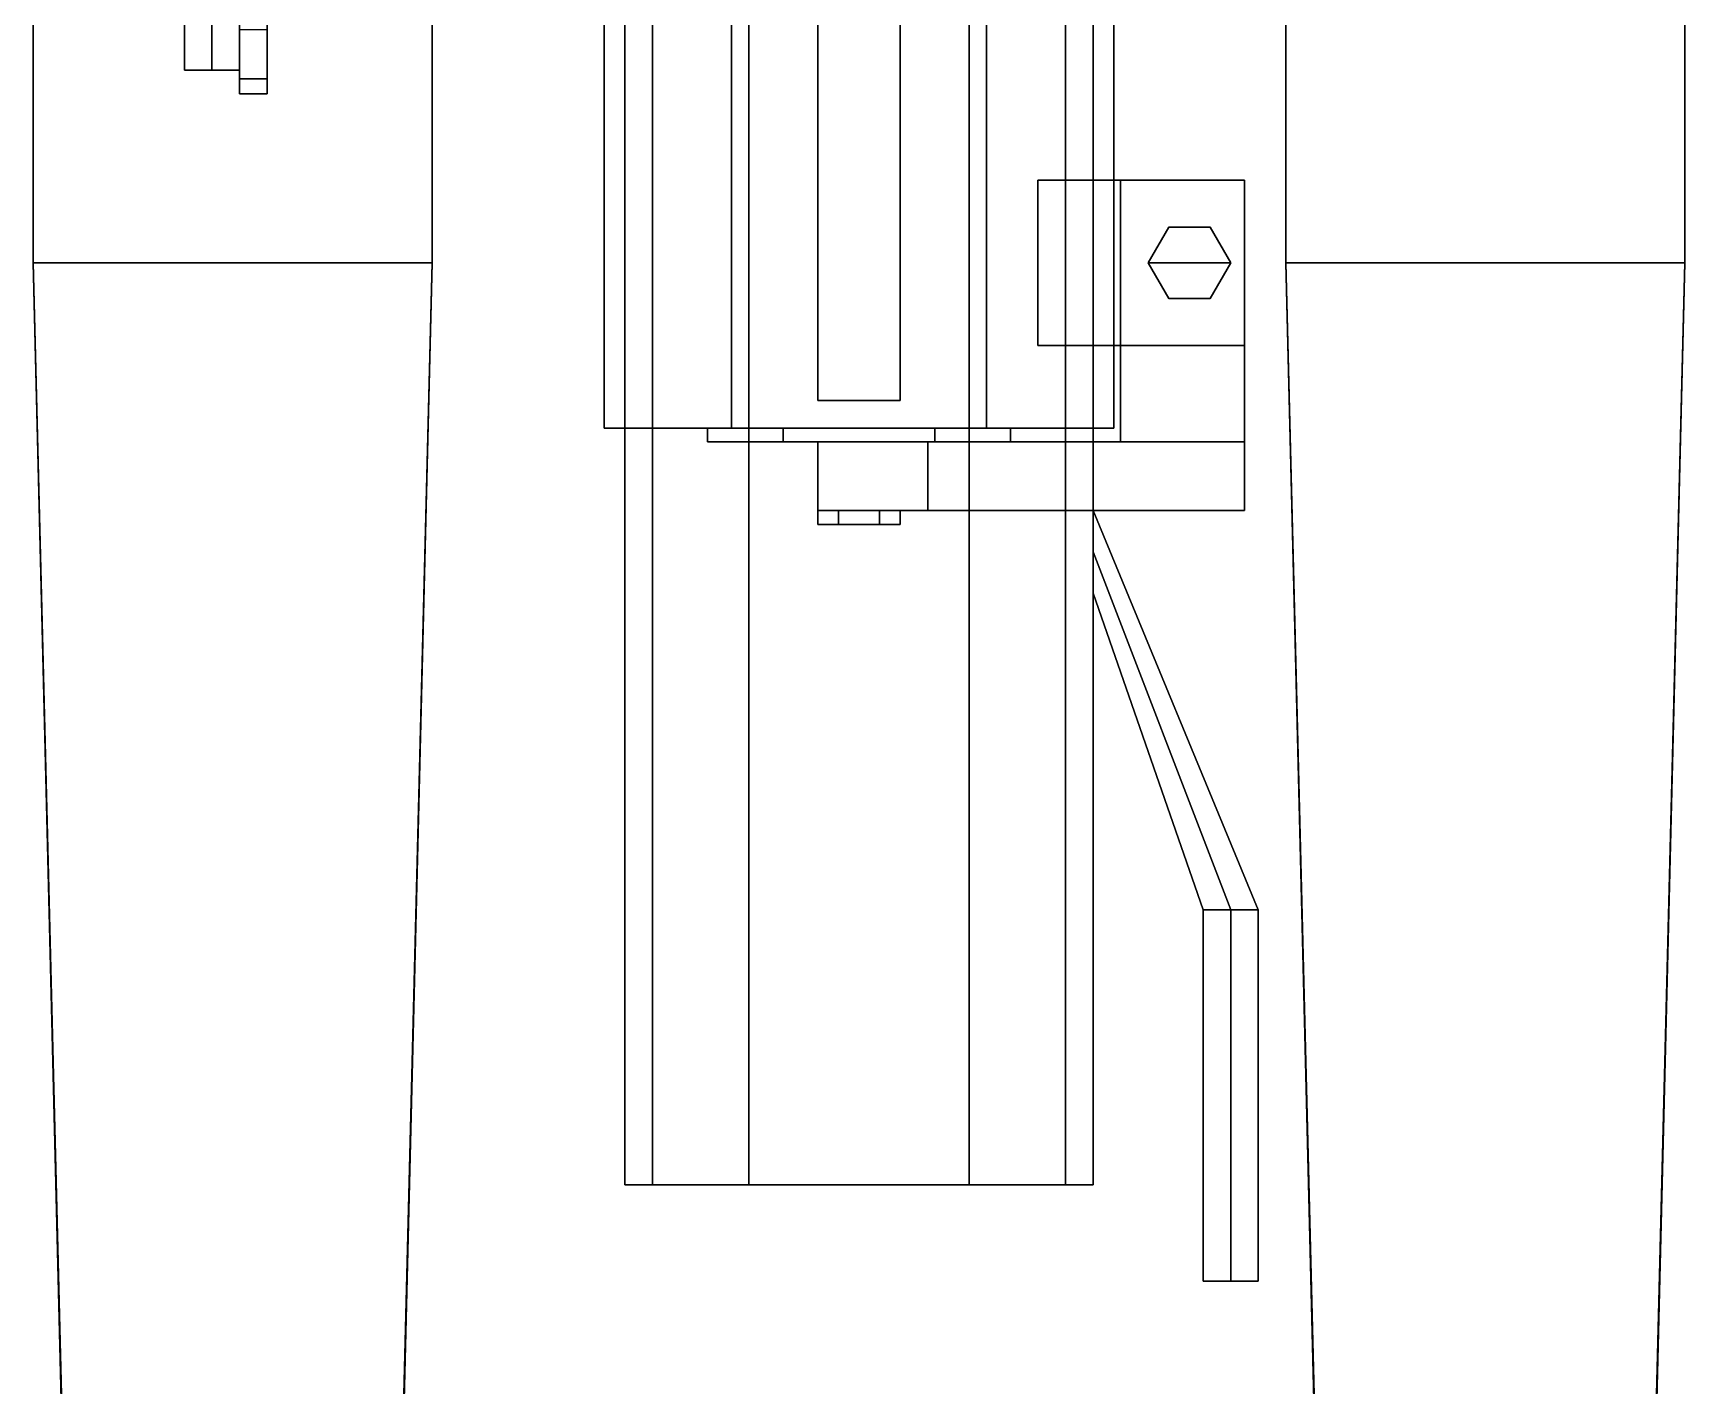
# Model space of a CAD drawing. Extents: x -1.26 to 1.26, y -4.74 to 2.87.
# Drawn here: x -0.6 to 0.6, y -1.776 to -0.793 of the extents above; entities that cross this region are included whole.
import ezdxf

# ---------------------------------------------------------------- set-up
doc = ezdxf.new("R2010")
doc.units = 0
for name, color, linetype in [('GUN', 1, 'CONTINUOUS'), ('SLEEVE', 5, 'CONTINUOUS'), ('SUPPORTS', 5, 'CONTINUOUS'), ('TURRET', 3, 'CONTINUOUS')]:
    doc.layers.add(name, color=color, linetype=linetype)

msp = doc.modelspace()

# ---------------------------------------------------------------- linework, layer by layer
at = {"layer": 'GUN'}
for points in [[(-0.0925, -0.58, 1.7702), (-0.185, -0.58, 1.61), (-0.185, -1.08, 1.61), (-0.0925, -1.08, 1.7702)], [(-0.185, -0.58, 1.61), (-0.0925, -0.58, 1.4498), (-0.0925, -1.08, 1.4498), (-0.185, -1.08, 1.61)], [(0.0925, -0.58, 1.7702), (-0.0925, -0.58, 1.7702), (-0.0925, -1.08, 1.7702), (0.0925, -1.08, 1.7702)], [(-0.0925, -0.58, 1.4498), (0.0925, -0.58, 1.4498), (0.0925, -1.08, 1.4498), (-0.0925, -1.08, 1.4498)], [(0.185, -0.58, 1.61), (0.0925, -0.58, 1.7702), (0.0925, -1.08, 1.7702), (0.185, -1.08, 1.61)], [(0.0925, -0.58, 1.4498), (0.185, -0.58, 1.61), (0.185, -1.08, 1.61), (0.0925, -1.08, 1.4498)], [(-0.03, -0.75, 1.34), (-0.03, -1.06, 1.34), (-0.03, -1.06, 1.45), (-0.03, -0.75, 1.45)], [(0.03, -0.75, 1.34), (0.03, -1.06, 1.34), (-0.03, -1.06, 1.34), (-0.03, -0.75, 1.34)], [(0.03, -1.06, 1.45), (0.03, -1.06, 1.34), (0.03, -0.75, 1.34), (0.03, -0.75, 1.45)], [(0.28, -0.9, 1.7), (0.28, -0.9, 1.66), (0.15, -0.9, 1.66), (0.13, -0.9, 1.7)], [(0.13, -0.9, 1.7), (0.13, -1.02, 1.7), (0.28, -1.02, 1.7), (0.28, -0.9, 1.7)], [(0.28, -0.9, 1.56), (0.28, -0.9, 1.52), (0.13, -0.9, 1.52), (0.15, -0.9, 1.56)], [(0.28, -0.9, 1.52), (0.28, -1.02, 1.52), (0.13, -1.02, 1.52), (0.13, -0.9, 1.52)], [(0.28, -0.9, 1.66), (0.28, -1.02, 1.66), (0.15, -1.02, 1.66), (0.15, -0.9, 1.66)], [(0.15, -0.9, 1.56), (0.15, -1.02, 1.56), (0.28, -1.02, 1.56), (0.28, -0.9, 1.56)], [(0.28, -0.9, 1.66), (0.28, -0.9, 1.56), (0.19, -0.9, 1.56), (0.19, -0.9, 1.66)], [(0.19, -0.9, 1.56), (0.19, -1.09, 1.56), (0.19, -1.09, 1.66), (0.19, -0.9, 1.66)], [(0.28, -0.9, 1.56), (0.28, -1.09, 1.56), (0.19, -1.09, 1.56), (0.19, -0.9, 1.56)], [(0.19, -0.9, 1.66), (0.19, -1.09, 1.66), (0.28, -1.09, 1.66), (0.28, -0.9, 1.66)], [(0.28, -1.09, 1.66), (0.28, -1.09, 1.56), (0.28, -0.9, 1.56), (0.28, -0.9, 1.66)], [(0.28, -1.02, 1.7), (0.28, -1.02, 1.66), (0.28, -0.9, 1.66), (0.28, -0.9, 1.7)], [(0.28, -1.02, 1.56), (0.28, -1.02, 1.52), (0.28, -0.9, 1.52), (0.28, -0.9, 1.56)], [(0.225, -0.934, 1.7), (0.21, -0.96, 1.7), (0.21, -0.96, 1.72), (0.225, -0.934, 1.72)], [(0.21, -0.96, 1.72), (0.27, -0.96, 1.72), (0.255, -0.934, 1.72), (0.225, -0.934, 1.72)], [(0.27, -0.96, 1.5), (0.21, -0.96, 1.5), (0.225, -0.934, 1.5), (0.255, -0.934, 1.5)], [(0.21, -0.96, 1.52), (0.225, -0.934, 1.52), (0.225, -0.934, 1.5), (0.21, -0.96, 1.5)], [(0.255, -0.934, 1.7), (0.225, -0.934, 1.7), (0.225, -0.934, 1.72), (0.255, -0.934, 1.72)], [(0.225, -0.934, 1.52), (0.255, -0.934, 1.52), (0.255, -0.934, 1.5), (0.225, -0.934, 1.5)], [(0.27, -0.96, 1.7), (0.255, -0.934, 1.7), (0.255, -0.934, 1.72), (0.27, -0.96, 1.72)], [(0.255, -0.934, 1.52), (0.27, -0.96, 1.52), (0.27, -0.96, 1.5), (0.255, -0.934, 1.5)], [(0.21, -0.96, 1.7), (0.225, -0.986, 1.7), (0.225, -0.986, 1.72), (0.21, -0.96, 1.72)], [(0.225, -0.986, 1.72), (0.255, -0.986, 1.72), (0.27, -0.96, 1.72), (0.21, -0.96, 1.72)], [(0.255, -0.986, 1.5), (0.225, -0.986, 1.5), (0.21, -0.96, 1.5), (0.27, -0.96, 1.5)], [(0.225, -0.986, 1.52), (0.21, -0.96, 1.52), (0.21, -0.96, 1.5), (0.225, -0.986, 1.5)], [(0.255, -0.986, 1.7), (0.27, -0.96, 1.7), (0.27, -0.96, 1.72), (0.255, -0.986, 1.72)], [(0.27, -0.96, 1.52), (0.255, -0.986, 1.52), (0.255, -0.986, 1.5), (0.27, -0.96, 1.5)], [(0.225, -0.986, 1.7), (0.255, -0.986, 1.7), (0.255, -0.986, 1.72), (0.225, -0.986, 1.72)], [(0.255, -0.986, 1.52), (0.225, -0.986, 1.52), (0.225, -0.986, 1.5), (0.255, -0.986, 1.5)], [(0.13, -1.02, 1.7), (0.15, -1.02, 1.66), (0.28, -1.02, 1.66), (0.28, -1.02, 1.7)], [(0.15, -1.02, 1.56), (0.13, -1.02, 1.52), (0.28, -1.02, 1.52), (0.28, -1.02, 1.56)], [(-0.03, -1.06, 1.45), (-0.03, -1.06, 1.34), (0.03, -1.06, 1.34), (0.03, -1.06, 1.45)], [(0.0925, -1.08, 1.7702), (-0.0925, -1.08, 1.7702), (-0.185, -1.08, 1.61), (0.185, -1.08, 1.61)], [(0.185, -1.08, 1.61), (-0.185, -1.08, 1.61), (-0.0925, -1.08, 1.4498), (0.0925, -1.08, 1.4498)], [(-0.055, -1.08, 1.7053), (-0.11, -1.08, 1.61), (-0.11, -1.09, 1.61), (-0.055, -1.09, 1.7053)], [(-0.11, -1.08, 1.61), (-0.055, -1.08, 1.5147), (-0.055, -1.09, 1.5147), (-0.11, -1.09, 1.61)], [(0.055, -1.08, 1.7053), (-0.055, -1.08, 1.7053), (-0.055, -1.09, 1.7053), (0.055, -1.09, 1.7053)], [(-0.055, -1.08, 1.5147), (0.055, -1.08, 1.5147), (0.055, -1.09, 1.5147), (-0.055, -1.09, 1.5147)], [(0.11, -1.08, 1.61), (0.055, -1.08, 1.7053), (0.055, -1.09, 1.7053), (0.11, -1.09, 1.61)], [(0.055, -1.08, 1.5147), (0.11, -1.08, 1.61), (0.11, -1.09, 1.61), (0.055, -1.09, 1.5147)], [(0.055, -1.09, 1.7053), (-0.055, -1.09, 1.7053), (-0.11, -1.09, 1.61), (0.11, -1.09, 1.61)], [(0.11, -1.09, 1.61), (-0.11, -1.09, 1.61), (-0.055, -1.09, 1.5147), (0.055, -1.09, 1.5147)], [(-0.03, -1.09, 1.64), (-0.03, -1.14, 1.64), (0.05, -1.14, 1.66), (0.05, -1.09, 1.66)], [(-0.03, -1.09, 1.58), (-0.03, -1.14, 1.58), (-0.03, -1.14, 1.64), (-0.03, -1.09, 1.64)], [(0.05, -1.09, 1.56), (0.05, -1.14, 1.56), (-0.03, -1.14, 1.58), (-0.03, -1.09, 1.58)], [(0.28, -1.09, 1.56), (0.28, -1.14, 1.56), (0.05, -1.14, 1.56), (0.05, -1.09, 1.56)], [(0.05, -1.09, 1.66), (0.05, -1.14, 1.66), (0.28, -1.14, 1.66), (0.28, -1.09, 1.66)], [(0.19, -1.09, 1.66), (0.19, -1.09, 1.56), (0.08, -1.09, 1.56), (0.08, -1.09, 1.66)], [(0.28, -1.14, 1.66), (0.28, -1.14, 1.56), (0.28, -1.09, 1.56), (0.28, -1.09, 1.66)], [(-0.03, -1.14, 1.64), (-0.03, -1.14, 1.58), (0.05, -1.14, 1.56), (0.05, -1.14, 1.66)], [(-0.015, -1.14, 1.636), (-0.03, -1.14, 1.61), (-0.03, -1.15, 1.61), (-0.015, -1.15, 1.636)], [(-0.03, -1.14, 1.61), (-0.015, -1.14, 1.584), (-0.015, -1.15, 1.584), (-0.03, -1.15, 1.61)], [(0.015, -1.14, 1.636), (-0.015, -1.14, 1.636), (-0.015, -1.15, 1.636), (0.015, -1.15, 1.636)], [(-0.015, -1.14, 1.584), (0.015, -1.14, 1.584), (0.015, -1.15, 1.584), (-0.015, -1.15, 1.584)], [(0.03, -1.14, 1.61), (0.015, -1.14, 1.636), (0.015, -1.15, 1.636), (0.03, -1.15, 1.61)], [(0.015, -1.14, 1.584), (0.03, -1.14, 1.61), (0.03, -1.15, 1.61), (0.015, -1.15, 1.584)], [(0.05, -1.14, 1.66), (0.05, -1.14, 1.56), (0.28, -1.14, 1.56), (0.28, -1.14, 1.66)], [(0.015, -1.15, 1.636), (-0.015, -1.15, 1.636), (-0.03, -1.15, 1.61), (0.03, -1.15, 1.61)], [(0.03, -1.15, 1.61), (-0.03, -1.15, 1.61), (-0.015, -1.15, 1.584), (0.015, -1.15, 1.584)]]:
    msp.add_3dface(points, dxfattribs=at)
at = {"layer": 'SLEEVE'}
for points in [[(-0.45, -0.44, 1.32), (-0.45, -0.8262, 1.2184), (-0.45, -0.8372, 1.3663), (-0.45, -0.2729, 1.6507)], [(-0.45, -0.2729, 1.6507), (-0.45, -0.8372, 1.3663), (-0.45, -0.7907, 1.5071), (-0.45, -0.4137, 1.6972)], [(-0.43, -0.8372, 1.3663), (-0.43, -0.8262, 1.2184), (-0.43, -0.44, 1.32), (-0.43, -0.2729, 1.6507)], [(-0.43, -0.7907, 1.5071), (-0.43, -0.8372, 1.3663), (-0.43, -0.2729, 1.6507), (-0.43, -0.4137, 1.6972)], [(-0.43, -0.44, 1.32), (-0.43, -0.8262, 1.2184), (-0.45, -0.8262, 1.2184), (-0.45, -0.44, 1.32)], [(-0.17, -0.44, 1.35), (-0.17, -1.63, 1.35), (-0.17, -1.63, 1.55), (-0.17, -0.44, 1.55)], [(-0.17, -0.44, 1.55), (-0.17, -1.63, 1.55), (-0.15, -1.63, 1.55), (-0.15, -0.44, 1.55)], [(-0.08, -0.44, 1.28), (-0.08, -1.63, 1.28), (-0.17, -1.63, 1.35), (-0.17, -0.44, 1.35)], [(-0.15, -1.63, 1.55), (-0.15, -1.63, 1.37), (-0.15, -0.44, 1.37), (-0.15, -0.44, 1.55)], [(-0.15, -1.63, 1.37), (-0.08, -1.63, 1.31), (-0.08, -0.44, 1.31), (-0.15, -0.44, 1.37)], [(-0.08, -1.63, 1.31), (0.08, -1.63, 1.31), (0.08, -0.44, 1.31), (-0.08, -0.44, 1.31)], [(0.08, -0.44, 1.28), (0.08, -1.63, 1.28), (-0.08, -1.63, 1.28), (-0.08, -0.44, 1.28)], [(0.08, -1.63, 1.31), (0.15, -1.63, 1.37), (0.15, -0.44, 1.37), (0.08, -0.44, 1.31)], [(0.17, -0.44, 1.35), (0.17, -1.63, 1.35), (0.08, -1.63, 1.28), (0.08, -0.44, 1.28)], [(0.15, -0.44, 1.37), (0.15, -1.63, 1.37), (0.15, -1.63, 1.55), (0.15, -0.44, 1.55)], [(0.15, -0.44, 1.55), (0.15, -1.63, 1.55), (0.17, -1.63, 1.55), (0.17, -0.44, 1.55)], [(0.17, -1.63, 1.55), (0.17, -1.63, 1.35), (0.17, -0.44, 1.35), (0.17, -0.44, 1.55)], [(-0.43, -0.8372, 1.3663), (-0.43, -0.7907, 1.5071), (-0.45, -0.7907, 1.5071), (-0.45, -0.8372, 1.3663)], [(-0.43, -0.8262, 1.2184), (-0.43, -0.8372, 1.3663), (-0.45, -0.8372, 1.3663), (-0.45, -0.8262, 1.2184)], [(0.17, -1.14, 1.38), (0.17, -1.17, 1.4), (0.27, -1.43, 1.4), (0.29, -1.43, 1.38)], [(0.17, -1.17, 1.36), (0.17, -1.14, 1.38), (0.29, -1.43, 1.38), (0.27, -1.43, 1.36)], [(0.17, -1.17, 1.4), (0.17, -1.2, 1.38), (0.25, -1.43, 1.38), (0.27, -1.43, 1.4)], [(0.17, -1.2, 1.38), (0.17, -1.17, 1.36), (0.27, -1.43, 1.36), (0.25, -1.43, 1.38)], [(0.27, -1.43, 1.4), (0.25, -1.43, 1.38), (0.25, -1.7, 1.38), (0.27, -1.7, 1.4)], [(0.25, -1.43, 1.38), (0.27, -1.43, 1.36), (0.27, -1.7, 1.36), (0.25, -1.7, 1.38)], [(0.29, -1.43, 1.38), (0.27, -1.43, 1.4), (0.27, -1.7, 1.4), (0.29, -1.7, 1.38)], [(0.27, -1.43, 1.36), (0.29, -1.43, 1.38), (0.29, -1.7, 1.38), (0.27, -1.7, 1.36)], [(-0.17, -1.63, 1.55), (-0.17, -1.63, 1.35), (-0.15, -1.63, 1.37), (-0.15, -1.63, 1.55)], [(-0.17, -1.63, 1.35), (-0.08, -1.63, 1.28), (-0.08, -1.63, 1.31), (-0.15, -1.63, 1.37)], [(-0.08, -1.63, 1.28), (0.08, -1.63, 1.28), (0.08, -1.63, 1.31), (-0.08, -1.63, 1.31)], [(0.08, -1.63, 1.28), (0.17, -1.63, 1.35), (0.15, -1.63, 1.37), (0.08, -1.63, 1.31)], [(0.15, -1.63, 1.55), (0.15, -1.63, 1.37), (0.17, -1.63, 1.35), (0.17, -1.63, 1.55)], [(0.27, -1.7, 1.4), (0.25, -1.7, 1.38), (0.27, -1.7, 1.36), (0.29, -1.7, 1.38)]]:
    msp.add_3dface(points, dxfattribs=at)
at = {"layer": 'SUPPORTS'}
for points in [[(-0.6, -0.67, 0.55), (-0.6, -0.96, 0.55), (-0.6, -0.96, 0.84), (-0.6, -0.67, 0.84)], [(-0.6, -0.67, 0.84), (-0.6, -0.96, 0.84), (-0.31, -0.96, 0.84), (-0.31, -0.67, 0.84)], [(-0.31, -0.67, 0.55), (-0.31, -0.96, 0.55), (-0.6, -0.96, 0.55), (-0.6, -0.67, 0.55)], [(-0.31, -0.96, 0.84), (-0.31, -0.96, 0.55), (-0.31, -0.67, 0.55), (-0.31, -0.67, 0.84)], [(0.6, -0.67, 0.55), (0.6, -0.96, 0.55), (0.31, -0.96, 0.55), (0.31, -0.67, 0.55)], [(0.31, -0.67, 0.84), (0.31, -0.96, 0.84), (0.6, -0.96, 0.84), (0.6, -0.67, 0.84)], [(0.31, -0.67, 0.55), (0.31, -0.96, 0.55), (0.31, -0.96, 0.84), (0.31, -0.67, 0.84)], [(0.6, -0.96, 0.84), (0.6, -0.96, 0.55), (0.6, -0.67, 0.55), (0.6, -0.67, 0.84)], [(-0.6, -0.96, 0.55), (-0.51, -4.55, 0.34), (-0.51, -4.61, 0.45), (-0.6, -0.96, 0.84)], [(-0.6, -0.96, 0.84), (-0.51, -4.61, 0.45), (-0.4, -4.61, 0.45), (-0.31, -0.96, 0.84)], [(-0.31, -0.96, 0.55), (-0.4, -4.55, 0.34), (-0.51, -4.55, 0.34), (-0.6, -0.96, 0.55)], [(-0.4, -4.61, 0.45), (-0.4, -4.55, 0.34), (-0.31, -0.96, 0.55), (-0.31, -0.96, 0.84)], [(0.31, -0.96, 0.55), (0.4, -4.55, 0.34), (0.4, -4.61, 0.45), (0.31, -0.96, 0.84)], [(0.6, -0.96, 0.55), (0.51, -4.55, 0.34), (0.4, -4.55, 0.34), (0.31, -0.96, 0.55)], [(0.31, -0.96, 0.84), (0.4, -4.61, 0.45), (0.51, -4.61, 0.45), (0.6, -0.96, 0.84)], [(0.51, -4.61, 0.45), (0.51, -4.55, 0.34), (0.6, -0.96, 0.55), (0.6, -0.96, 0.84)]]:
    msp.add_3dface(points, dxfattribs=at)
at = {"layer": 'TURRET'}
for points in [[(-0.49, -0.72, 1.16), (-0.47, -0.72, 1.14), (-0.47, -0.82, 1.14), (-0.49, -0.82, 1.16)], [(-0.47, -0.72, 1.18), (-0.49, -0.72, 1.16), (-0.49, -0.82, 1.16), (-0.47, -0.82, 1.18)], [(-0.47, -0.72, 1.14), (-0.45, -0.72, 1.16), (-0.45, -0.82, 1.16), (-0.47, -0.82, 1.14)], [(-0.45, -0.72, 1.16), (-0.47, -0.72, 1.18), (-0.47, -0.82, 1.18), (-0.45, -0.82, 1.16)], [(-0.47, -0.82, 1.18), (-0.49, -0.82, 1.16), (-0.47, -0.82, 1.14), (-0.45, -0.82, 1.16)]]:
    msp.add_3dface(points, dxfattribs=at)

doc.saveas('drawing.dxf')
